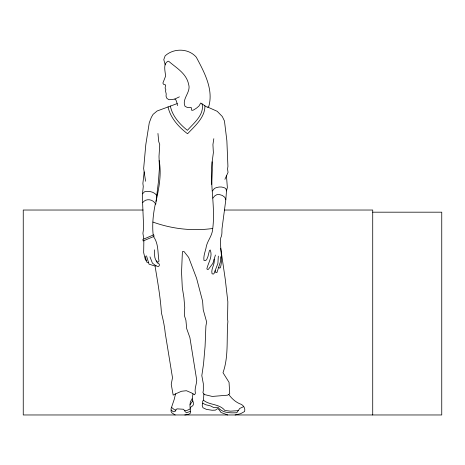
<?xml version="1.0" encoding="UTF-8"?>
<svg xmlns="http://www.w3.org/2000/svg" width="465" height="465" viewBox="0 0 465 465"><rect width="100%" height="100%" fill="white"/><g stroke="black" fill="none" stroke-linecap="round" stroke-linejoin="round"><path stroke-width="0.7" d="M175.148 414.966L171.765 412.775L171.108 411.635L171.108 408.601L174.172 399.551L175.549 393.878L181.495 391.257L186.436 390.716L191.377 392.832L194.579 394.779L195.405 393.314C194.271 388.821 196.544 384.706 196.753 380.347L189.9 337.619L186.692 328.621L185.901 320.182L184.39 315.578L184.75 307.388L183.896 297.53L182.292 287.603L181.548 272.257L182.396 251.629L183.989 251.501L188.662 257.412L196.585 278.291L202.601 301.163L203.228 309.76L206.64 321.978L205.902 326.017L205.082 346.268L203.554 363.804L201.816 375.639L203.327 383.788L203.327 390.565L202.943 392.646L204.391 394.547L212.255 396.442L227.594 395.18L229.727 393.739L229.047 382.335L223.008 372.709C228.867 356.254 226.339 338.433 227.897 321.362L227.559 319.292L227.844 301.768L225.293 279.477L220.706 248.194M143.859 240.672L143.162 240.969L142.842 239.458L153.712 234.831L154.118 236.342L143.859 240.672L143.673 252.646L145.406 259.947L146.289 260.464M155.368 203.751C153.171 213.952 152.061 224.659 153.177 235.017M211.749 184.402L212.302 170.027L212.15 161.791L213.371 152.66L212.924 144.557L213.824 138.698M192.975 393.803L192.202 398.79L190.371 401.772L189.947 405.434L190.464 412.56L190.005 413.588L188.174 414.454L184.785 414.966M218.329 256.099L217.899 263.411L214.069 273.484L213.203 274.135L212.028 273.699C210.732 268.729 215.214 264.242 214.162 259.174M165.22 64.873L163.785 59.642L165.133 55.858C173.678 47.988 188.569 48.157 196.306 57.207C204.211 72.081 213.743 89.367 208.733 106.63L207.524 107.241L206.222 106.659L200.723 103.015L198.962 106.055L196.306 108.275L193.469 110.042L191.783 110.403L191.138 107.363L187.256 107.427L185.058 106.346C181.443 98.94 191.301 92.087 188.621 84.357C186.488 73.476 176.479 68.03 168.842 61.403L168.156 61.188C162.692 63.461 165.302 71.5 165.592 76.161L162.878 83.101L163.599 84.351L165.685 84.985L165.098 88.042L165.86 89.838L165.499 90.966L166.22 93.936L166.028 96.197L166.952 98.458L169.033 99.725L171.934 99.527L174.823 99.045L179.414 96.83M227.734 414.966L220.991 412.472L219.096 409.764L217.655 408.561L215.353 410.153L212.104 410.252L206.454 409.392L202.949 407.753L202.194 405.393L202.746 403.219L202.699 401.103L203.461 400.214L203.885 393.901M218.8 267.247L219.625 268.183L220.427 267.677C223.09 257.872 219.695 247.897 220.706 237.952C222.131 235.267 221.962 232.192 221.939 229.245L225.816 199.787L226.49 190.929L227.356 187.593L226.478 175.846M144.162 171.911L142.883 183.443L143.272 186.465L142.319 195.695L143.65 228.03L142.924 233.32L143.807 238.987M157.949 133.467L158.687 141.401L159.739 144.656L159.007 156.385L159.419 168.208L158.396 181.989L155.729 204.245C153.369 199.305 146.138 197.904 142.755 202.577M212.15 161.791C209.581 184.407 215.684 207.082 212.592 229.745C211.93 236.598 206.803 241.347 205.966 248.252C205.007 252.199 203.35 256.349 203.937 260.441L205.175 260.662L206.594 259.79L207.954 256.529L209.436 250.589L210.18 249.938C212.993 256.552 208.117 262.818 206.844 268.921L207.582 269.497L208.384 269.357L212.894 263.341L215.429 255.012M156.013 201.421C159.018 188.063 161.681 174.224 159.152 160.553M224.909 179.31L228.048 172.381L227.548 168.993L227.926 166.342L226.874 140.79L224.461 120.999L222.305 116.535L217.225 111.315L207.779 107.113M202.746 403.219L205.675 404.719L210.54 405.916L213.766 407.584L217.899 407.253C222.491 413.17 230.047 413.042 236.807 412.722L239.731 408.456L243.724 406.596M190.051 404.538L192.818 400.877M212.453 190.976L214.528 188.354C218.044 186.622 222.444 186.32 225.833 188.499L226.49 190.929M212.9 198.119L214.691 195.945L217.167 194.498L219.201 194.498L222.351 195.44L224.828 197.323L225.816 199.787M142.505 193.812L144.609 191.714C148.858 190.737 153.787 191.702 156.653 195.19M190.232 407.573L192.748 405.73L193.341 404.695L193.434 402.963L192.202 398.79M175.549 393.878L173.172 395.128L171.225 384.224L172.503 377.778L165.203 332.981C164.54 326.192 163.145 319.577 161.431 312.968C160.431 297.187 157.618 281.639 155.043 266.032L149.038 264.172L146.504 255.843M190.464 408.764L187.029 410.392L184.518 410.479L183.46 409.252L177.281 408.869L176.369 409.194L174.997 411.583L173.346 411.746L171.108 410.066M155.043 266.032L156.002 265.655M190.464 411.258L186.529 412.775L185.105 411.635L184.518 410.479M174.823 99.045L175.973 100.097L177.182 103.59L157.124 110.984L153.084 114.361L151.323 117.389L149.259 122.824L145.807 144.592L143.65 168.51L145.586 181.263M212.691 228.472C192.684 231.32 171.911 228.925 152.939 222.061M235.11 414.966L240.428 413.774L244.584 411.531C245.456 408.741 243.869 405.788 241.405 404.416C236.237 402.69 231.826 398.813 228.734 394.425M238.243 410.659L230.46 411.165L224.868 410.461C219.375 403.585 209.599 405.375 203.461 400.214M143.133 210.029L23.25 210.029L23.25 414.966L441.75 414.966L441.75 212.185L372.721 212.185M224.502 210.029L372.721 210.029L372.721 414.966M175.886 410.031L174.538 409.845L171.701 407.514M148.608 262.766L146.69 262.074L145.208 256.134M154.554 249.827C154.601 253.809 153.903 258.959 157.211 261.923L158.321 262.068L159.001 261.127C157.577 252.925 158.763 243.707 153.496 236.598M156.159 260.911L157.379 262.946L158.861 263.597L159.542 264.974C158.92 269.008 153.834 264.033 152.433 263.161L149.963 256.854M204.49 105.363L204.943 106.235C204.833 117.662 194.783 126.12 187.564 133.769C178.775 127.172 170.318 117.831 168.028 106.84M202.054 103.805C204.67 114.599 193.725 123.196 187.389 130.334C179.752 124.26 172.16 115.843 170.364 106.014M177.182 103.59L177.415 105.625M215.167 270.595L215.301 272.17L216.905 272.6L220.555 261.371L220.555 256.738"/></g></svg>
